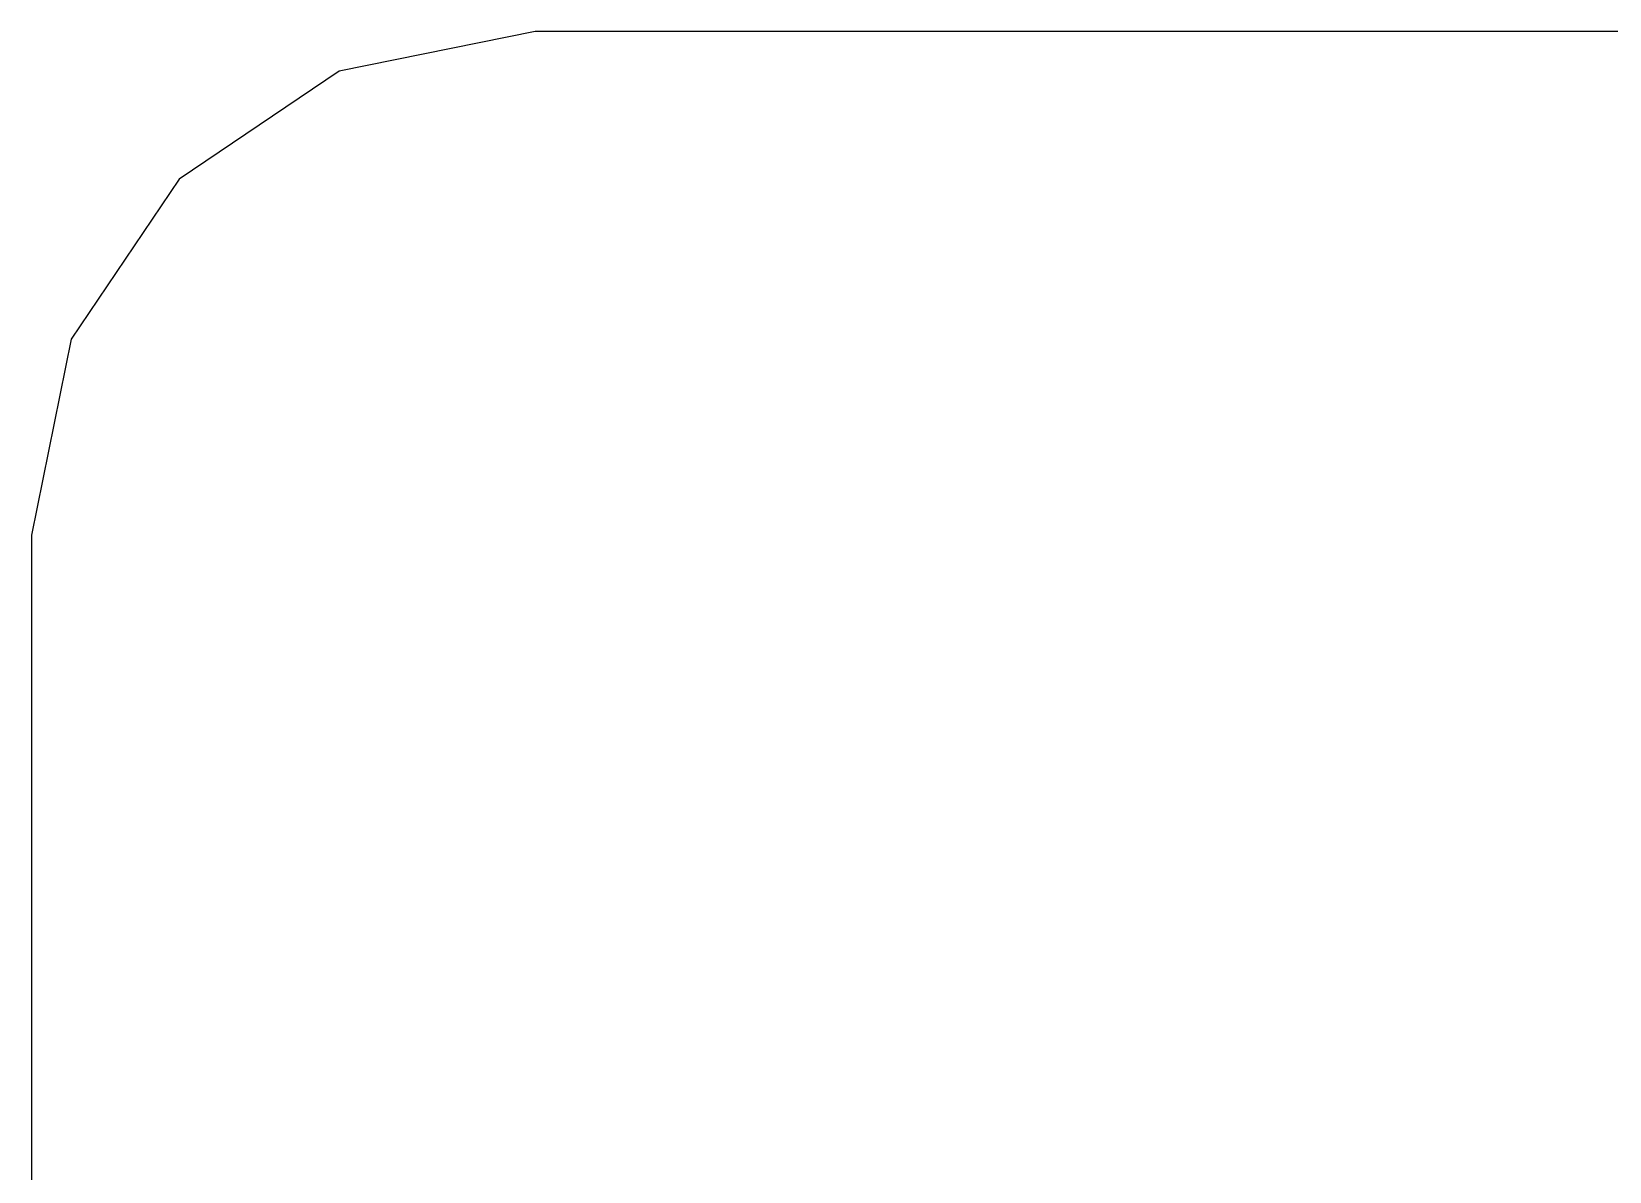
# Model space of a CAD drawing. Extents: x -8 to 237, y -180 to 890.
# Drawn here: x -8.38 to -3.1, y 220.18 to 224 of the extents above; entities that cross this region are included whole.
import ezdxf

# ---------------------------------------------------------------- set-up
doc = ezdxf.new("R2010")
doc.units = 0

msp = doc.modelspace()

# ---------------------------------------------------------------- linework, layer by layer
at = {"layer": 'Layer 1'}
for p, q in [((-6.69402, 224), (-7.350614, 223.867483)), ((-6.69402, 224), (-7.350614, 223.867483)), ((-6.69402, 224), (-7.350614, 223.867483)), ((-6.69402, 224), (-7.350614, 223.867483)), ((-6.69402, 224), (-7.350614, 223.867483)), ((-6.69402, 224), (-7.350614, 223.867483)), ((-6.69402, 224), (-7.350614, 223.867483)), ((-6.69402, 224), (-7.350614, 223.867483)), ((-6.69402, 224), (-7.350614, 223.867483)), ((-6.69402, 224), (-7.350614, 223.867483)), ((-6.69402, 224), (-7.350614, 223.867483)), ((-6.69402, 224), (-7.350614, 223.867483)), ((-6.69402, 224), (-7.350614, 223.867483)), ((-6.69402, 224), (-7.350614, 223.867483)), ((-6.69402, 224), (-7.350614, 223.867483)), ((-6.69402, 224), (-7.350614, 223.867483)), ((-6.69402, 224), (-7.350614, 223.867483)), ((-6.69402, 224), (-7.350614, 223.867483)), ((-6.69402, 224), (-7.350614, 223.867483)), ((-6.69402, 224), (-7.350614, 223.867483)), ((-6.69402, 224), (-7.350614, 223.867483)), ((-6.69402, 224), (-7.350614, 223.867483)), ((-6.69402, 224), (-7.350614, 223.867483)), ((-6.69402, 224), (-7.350614, 223.867483)), ((-6.69402, 224), (-7.350614, 223.867483)), ((-6.69402, 224), (-7.350614, 223.867483)), ((-6.69402, 224), (-7.350614, 223.867483)), ((-6.69402, 224), (-7.350614, 223.867483)), ((-6.69402, 224), (-7.350614, 223.867483)), ((-6.69402, 224), (-7.350614, 223.867483)), ((-6.69402, 224), (-7.350614, 223.867483)), ((-6.69402, 224), (-7.350614, 223.867483)), ((-6.69402, 224), (-7.350614, 223.867483)), ((-6.69402, 224), (-7.350614, 223.867483)), ((-6.69402, 224), (-7.350614, 223.867483)), ((-6.69402, 224), (-7.350614, 223.867483)), ((-6.69402, 224), (-7.350614, 223.867483)), ((-6.69402, 224), (-7.350614, 223.867483)), ((-6.69402, 224), (-7.350614, 223.867483)), ((-6.69402, 224), (-7.350614, 223.867483)), ((-6.69402, 224), (-7.350614, 223.867483)), ((-6.69402, 224), (-7.350614, 223.867483)), ((-6.69402, 224), (-7.350614, 223.867483)), ((-6.69402, 224), (-7.350614, 223.867483)), ((-6.69402, 224), (-7.350614, 223.867483)), ((-6.69402, 224), (-7.350614, 223.867483)), ((-6.69402, 224), (-7.350614, 223.867483)), ((-6.69402, 224), (-7.350614, 223.867483)), ((-6.69402, 224), (-7.350614, 223.867483)), ((-6.69402, 224), (-7.350614, 223.867483)), ((-6.69402, 224), (-7.350614, 223.867483)), ((-6.69402, 224), (-7.350614, 223.867483)), ((-6.69402, 224), (-7.350614, 223.867483)), ((-6.69402, 224), (-7.350614, 223.867483)), ((-6.69402, 224), (-7.350614, 223.867483)), ((-6.69402, 224), (-7.350614, 223.867483)), ((-6.69402, 224), (-7.350614, 223.867483)), ((-6.69402, 224), (-7.350614, 223.867483)), ((-6.69402, 224), (-7.350614, 223.867483)), ((-6.69402, 224), (-7.350614, 223.867483)), ((-6.69402, 224), (-7.350614, 223.867483)), ((-6.69402, 224), (-7.350614, 223.867483)), ((-6.69402, 224), (-7.350614, 223.867483)), ((-6.69402, 224), (-7.350614, 223.867483)), ((-6.69402, 224), (-7.350614, 223.867483)), ((-6.69402, 224), (-7.350614, 223.867483)), ((-6.69402, 224), (-7.350614, 223.867483)), ((-6.69402, 224), (-7.350614, 223.867483)), ((-6.69402, 224), (-7.350614, 223.867483)), ((-6.69402, 224), (-7.350614, 223.867483)), ((-6.69402, 224), (-7.350614, 223.867483)), ((-6.69402, 224), (-7.350614, 223.867483)), ((-6.69402, 224), (-7.350614, 223.867483)), ((-6.69402, 224), (-7.350614, 223.867483)), ((-6.69402, 224), (-7.350614, 223.867483)), ((-6.69402, 224), (-7.350614, 223.867483)), ((-6.69402, 224), (-7.350614, 223.867483)), ((-6.69402, 224), (-7.350614, 223.867483)), ((-6.69402, 224), (-7.350614, 223.867483)), ((-6.69402, 224), (-7.350614, 223.867483)), ((-6.69402, 224), (-7.350614, 223.867483)), ((-6.69402, 224), (-7.350614, 223.867483)), ((-6.69402, 224), (-7.350614, 223.867483)), ((-6.69402, 224), (-7.350614, 223.867483)), ((-6.69402, 224), (-7.350614, 223.867483)), ((-6.69402, 224), (-7.350614, 223.867483)), ((-6.69402, 224), (-7.350614, 223.867483)), ((-6.69402, 224), (-7.350614, 223.867483)), ((-6.69402, 224), (-7.350614, 223.867483)), ((-6.69402, 224), (-7.350614, 223.867483)), ((-6.69402, 224), (-7.350614, 223.867483)), ((-6.69402, 224), (-7.350614, 223.867483)), ((-6.69402, 224), (-7.350614, 223.867483)), ((-6.69402, 224), (-7.350614, 223.867483)), ((-6.69402, 224), (-7.350614, 223.867483)), ((-6.69402, 224), (-7.350614, 223.867483)), ((-6.69402, 224), (-7.350614, 223.867483)), ((-6.69402, 224), (-7.350614, 223.867483)), ((-6.69402, 224), (-7.350614, 223.867483)), ((-6.69402, 224), (-7.350614, 223.867483)), ((-6.69402, 224), (-7.350614, 223.867483)), ((-6.69402, 224), (-7.350614, 223.867483)), ((-6.69402, 224), (-7.350614, 223.867483)), ((-6.69402, 224), (-7.350614, 223.867483)), ((-6.69402, 224), (-7.350614, 223.867483)), ((-6.69402, 224), (-7.350614, 223.867483)), ((-6.69402, 224), (-7.350614, 223.867483)), ((-6.69402, 224), (-7.350614, 223.867483)), ((-6.69402, 224), (-7.350614, 223.867483)), ((-6.69402, 224), (-7.350614, 223.867483)), ((-6.69402, 224), (-7.350614, 223.867483)), ((-6.69402, 224), (-7.350614, 223.867483)), ((-6.69402, 224), (-7.350614, 223.867483)), ((-6.69402, 224), (-7.350614, 223.867483)), ((-6.69402, 224), (-7.350614, 223.867483)), ((-6.69402, 224), (-7.350614, 223.867483)), ((-6.69402, 224), (-7.350614, 223.867483)), ((-6.69402, 224), (-7.350614, 223.867483)), ((-6.69402, 224), (-7.350614, 223.867483)), ((-6.69402, 224), (-7.350614, 223.867483)), ((-6.69402, 224), (-7.350614, 223.867483)), ((-6.69402, 224), (-7.350614, 223.867483)), ((-6.69402, 224), (-7.350614, 223.867483)), ((-6.69402, 224), (-7.350614, 223.867483)), ((0, 224), (-6.69402, 224)), ((0, 224), (-6.69402, 224)), ((0, 224), (-6.69402, 224)), ((0, 224), (-6.69402, 224)), ((0, 224), (-6.69402, 224)), ((0, 224), (-6.69402, 224)), ((0, 224), (-6.69402, 224)), ((0, 224), (-6.69402, 224)), ((0, 224), (-6.69402, 224)), ((0, 224), (-6.69402, 224)), ((0, 224), (-6.69402, 224)), ((0, 224), (-6.69402, 224)), ((0, 224), (-6.69402, 224)), ((0, 224), (-6.69402, 224)), ((0, 224), (-6.69402, 224)), ((0, 224), (-6.69402, 224)), ((0, 224), (-6.69402, 224)), ((0, 224), (-6.69402, 224)), ((0, 224), (-6.69402, 224)), ((0, 224), (-6.69402, 224)), ((0, 224), (-6.69402, 224)), ((0, 224), (-6.69402, 224)), ((0, 224), (-6.69402, 224)), ((0, 224), (-6.69402, 224)), ((0, 224), (-6.69402, 224)), ((0, 224), (-6.69402, 224)), ((0, 224), (-6.69402, 224)), ((0, 224), (-6.69402, 224)), ((0, 224), (-6.69402, 224)), ((0, 224), (-6.69402, 224)), ((0, 224), (-6.69402, 224)), ((0, 224), (-6.69402, 224)), ((0, 224), (-6.69402, 224)), ((0, 224), (-6.69402, 224)), ((0, 224), (-6.69402, 224)), ((0, 224), (-6.69402, 224)), ((0, 224), (-6.69402, 224)), ((0, 224), (-6.69402, 224)), ((0, 224), (-6.69402, 224)), ((0, 224), (-6.69402, 224)), ((0, 224), (-6.69402, 224)), ((0, 224), (-6.69402, 224)), ((0, 224), (-6.69402, 224)), ((0, 224), (-6.69402, 224)), ((0, 224), (-6.69402, 224)), ((0, 224), (-6.69402, 224)), ((0, 224), (-6.69402, 224)), ((0, 224), (-6.69402, 224)), ((0, 224), (-6.69402, 224)), ((0, 224), (-6.69402, 224)), ((0, 224), (-6.69402, 224)), ((0, 224), (-6.69402, 224)), ((0, 224), (-6.69402, 224)), ((0, 224), (-6.69402, 224)), ((0, 224), (-6.69402, 224)), ((0, 224), (-6.69402, 224)), ((0, 224), (-6.69402, 224)), ((0, 224), (-6.69402, 224)), ((0, 224), (-6.69402, 224)), ((0, 224), (-6.69402, 224)), ((0, 224), (-6.69402, 224)), ((0, 224), (-6.69402, 224)), ((0, 224), (-6.69402, 224)), ((0, 224), (-6.69402, 224)), ((0, 224), (-6.69402, 224)), ((0, 224), (-6.69402, 224)), ((0, 224), (-6.69402, 224)), ((0, 224), (-6.69402, 224)), ((0, 224), (-6.69402, 224)), ((0, 224), (-6.69402, 224)), ((0, 224), (-6.69402, 224)), ((0, 224), (-6.69402, 224)), ((0, 224), (-6.69402, 224)), ((0, 224), (-6.69402, 224)), ((0, 224), (-6.69402, 224)), ((0, 224), (-6.69402, 224)), ((0, 224), (-6.69402, 224)), ((0, 224), (-6.69402, 224)), ((0, 224), (-6.69402, 224)), ((0, 224), (-6.69402, 224)), ((0, 224), (-6.69402, 224)), ((0, 224), (-6.69402, 224)), ((0, 224), (-6.69402, 224)), ((0, 224), (-6.69402, 224)), ((0, 224), (-6.69402, 224)), ((0, 224), (-6.69402, 224)), ((0, 224), (-6.69402, 224)), ((0, 224), (-6.69402, 224)), ((0, 224), (-6.69402, 224)), ((0, 224), (-6.69402, 224)), ((0, 224), (-6.69402, 224)), ((0, 224), (-6.69402, 224)), ((0, 224), (-6.69402, 224)), ((0, 224), (-6.69402, 224)), ((0, 224), (-6.69402, 224)), ((0, 224), (-6.69402, 224)), ((0, 224), (-6.69402, 224)), ((0, 224), (-6.69402, 224)), ((0, 224), (-6.69402, 224)), ((0, 224), (-6.69402, 224)), ((0, 224), (-6.69402, 224)), ((0, 224), (-6.69402, 224)), ((0, 224), (-6.69402, 224)), ((0, 224), (-6.69402, 224)), ((0, 224), (-6.69402, 224)), ((0, 224), (-6.69402, 224)), ((0, 224), (-6.69402, 224)), ((0, 224), (-6.69402, 224)), ((0, 224), (-6.69402, 224)), ((0, 224), (-6.69402, 224)), ((0, 224), (-6.69402, 224)), ((0, 224), (-6.69402, 224)), ((0, 224), (-6.69402, 224)), ((0, 224), (-6.69402, 224)), ((0, 224), (-6.69402, 224)), ((0, 224), (-6.69402, 224)), ((0, 224), (-6.69402, 224)), ((0, 224), (-6.69402, 224)), ((0, 224), (-6.69402, 224)), ((0, 224), (-6.69402, 224)), ((0, 224), (-6.69402, 224)), ((0, 224), (-6.69402, 224)), ((0, 224), (-6.69402, 224)), ((0, 224), (-6.69402, 224)), ((-7.350614, 223.867483), (-7.886796, 223.506076)), ((-7.350614, 223.867483), (-7.886796, 223.506076)), ((-7.350614, 223.867483), (-7.886796, 223.506076)), ((-7.350614, 223.867483), (-7.886796, 223.506076)), ((-7.350614, 223.867483), (-7.886796, 223.506076)), ((-7.350614, 223.867483), (-7.886796, 223.506076)), ((-7.350614, 223.867483), (-7.886796, 223.506076)), ((-7.350614, 223.867483), (-7.886796, 223.506076)), ((-7.350614, 223.867483), (-7.886796, 223.506076)), ((-7.350614, 223.867483), (-7.886796, 223.506076)), ((-7.350614, 223.867483), (-7.886796, 223.506076)), ((-7.350614, 223.867483), (-7.886796, 223.506076)), ((-7.350614, 223.867483), (-7.886796, 223.506076)), ((-7.350614, 223.867483), (-7.886796, 223.506076)), ((-7.350614, 223.867483), (-7.886796, 223.506076)), ((-7.350614, 223.867483), (-7.886796, 223.506076)), ((-7.350614, 223.867483), (-7.886796, 223.506076)), ((-7.350614, 223.867483), (-7.886796, 223.506076)), ((-7.350614, 223.867483), (-7.886796, 223.506076)), ((-7.350614, 223.867483), (-7.886796, 223.506076)), ((-7.350614, 223.867483), (-7.886796, 223.506076)), ((-7.350614, 223.867483), (-7.886796, 223.506076)), ((-7.350614, 223.867483), (-7.886796, 223.506076)), ((-7.350614, 223.867483), (-7.886796, 223.506076)), ((-7.350614, 223.867483), (-7.886796, 223.506076)), ((-7.350614, 223.867483), (-7.886796, 223.506076)), ((-7.350614, 223.867483), (-7.886796, 223.506076)), ((-7.350614, 223.867483), (-7.886796, 223.506076)), ((-7.350614, 223.867483), (-7.886796, 223.506076)), ((-7.350614, 223.867483), (-7.886796, 223.506076)), ((-7.350614, 223.867483), (-7.886796, 223.506076)), ((-7.350614, 223.867483), (-7.886796, 223.506076)), ((-7.350614, 223.867483), (-7.886796, 223.506076)), ((-7.350614, 223.867483), (-7.886796, 223.506076)), ((-7.350614, 223.867483), (-7.886796, 223.506076)), ((-7.350614, 223.867483), (-7.886796, 223.506076)), ((-7.350614, 223.867483), (-7.886796, 223.506076)), ((-7.350614, 223.867483), (-7.886796, 223.506076)), ((-7.350614, 223.867483), (-7.886796, 223.506076)), ((-7.350614, 223.867483), (-7.886796, 223.506076)), ((-7.350614, 223.867483), (-7.886796, 223.506076)), ((-7.350614, 223.867483), (-7.886796, 223.506076)), ((-7.350614, 223.867483), (-7.886796, 223.506076)), ((-7.350614, 223.867483), (-7.886796, 223.506076)), ((-7.350614, 223.867483), (-7.886796, 223.506076)), ((-7.350614, 223.867483), (-7.886796, 223.506076)), ((-7.350614, 223.867483), (-7.886796, 223.506076)), ((-7.350614, 223.867483), (-7.886796, 223.506076)), ((-7.350614, 223.867483), (-7.886796, 223.506076)), ((-7.350614, 223.867483), (-7.886796, 223.506076)), ((-7.350614, 223.867483), (-7.886796, 223.506076)), ((-7.350614, 223.867483), (-7.886796, 223.506076)), ((-7.350614, 223.867483), (-7.886796, 223.506076)), ((-7.350614, 223.867483), (-7.886796, 223.506076)), ((-7.350614, 223.867483), (-7.886796, 223.506076)), ((-7.350614, 223.867483), (-7.886796, 223.506076)), ((-7.350614, 223.867483), (-7.886796, 223.506076)), ((-7.350614, 223.867483), (-7.886796, 223.506076)), ((-7.350614, 223.867483), (-7.886796, 223.506076)), ((-7.350614, 223.867483), (-7.886796, 223.506076)), ((-7.350614, 223.867483), (-7.886796, 223.506076)), ((-7.350614, 223.867483), (-7.886796, 223.506076)), ((-7.350614, 223.867483), (-7.886796, 223.506076)), ((-7.350614, 223.867483), (-7.886796, 223.506076)), ((-7.350614, 223.867483), (-7.886796, 223.506076)), ((-7.350614, 223.867483), (-7.886796, 223.506076)), ((-7.350614, 223.867483), (-7.886796, 223.506076)), ((-7.350614, 223.867483), (-7.886796, 223.506076)), ((-7.350614, 223.867483), (-7.886796, 223.506076)), ((-7.350614, 223.867483), (-7.886796, 223.506076)), ((-7.350614, 223.867483), (-7.886796, 223.506076)), ((-7.350614, 223.867483), (-7.886796, 223.506076)), ((-7.350614, 223.867483), (-7.886796, 223.506076)), ((-7.350614, 223.867483), (-7.886796, 223.506076)), ((-7.350614, 223.867483), (-7.886796, 223.506076)), ((-7.350614, 223.867483), (-7.886796, 223.506076)), ((-7.350614, 223.867483), (-7.886796, 223.506076)), ((-7.350614, 223.867483), (-7.886796, 223.506076)), ((-7.350614, 223.867483), (-7.886796, 223.506076)), ((-7.350614, 223.867483), (-7.886796, 223.506076)), ((-7.350614, 223.867483), (-7.886796, 223.506076)), ((-7.350614, 223.867483), (-7.886796, 223.506076)), ((-7.350614, 223.867483), (-7.886796, 223.506076)), ((-7.350614, 223.867483), (-7.886796, 223.506076)), ((-7.350614, 223.867483), (-7.886796, 223.506076)), ((-7.350614, 223.867483), (-7.886796, 223.506076)), ((-7.350614, 223.867483), (-7.886796, 223.506076)), ((-7.350614, 223.867483), (-7.886796, 223.506076)), ((-7.350614, 223.867483), (-7.886796, 223.506076)), ((-7.350614, 223.867483), (-7.886796, 223.506076)), ((-7.350614, 223.867483), (-7.886796, 223.506076)), ((-7.350614, 223.867483), (-7.886796, 223.506076)), ((-7.350614, 223.867483), (-7.886796, 223.506076)), ((-7.350614, 223.867483), (-7.886796, 223.506076)), ((-7.350614, 223.867483), (-7.886796, 223.506076)), ((-7.350614, 223.867483), (-7.886796, 223.506076)), ((-7.350614, 223.867483), (-7.886796, 223.506076)), ((-7.350614, 223.867483), (-7.886796, 223.506076)), ((-7.350614, 223.867483), (-7.886796, 223.506076)), ((-7.350614, 223.867483), (-7.886796, 223.506076)), ((-7.350614, 223.867483), (-7.886796, 223.506076)), ((-7.350614, 223.867483), (-7.886796, 223.506076)), ((-7.350614, 223.867483), (-7.886796, 223.506076)), ((-7.350614, 223.867483), (-7.886796, 223.506076)), ((-7.350614, 223.867483), (-7.886796, 223.506076)), ((-7.350614, 223.867483), (-7.886796, 223.506076)), ((-7.350614, 223.867483), (-7.886796, 223.506076)), ((-7.350614, 223.867483), (-7.886796, 223.506076)), ((-7.350614, 223.867483), (-7.886796, 223.506076)), ((-7.350614, 223.867483), (-7.886796, 223.506076)), ((-7.350614, 223.867483), (-7.886796, 223.506076)), ((-7.350614, 223.867483), (-7.886796, 223.506076)), ((-7.350614, 223.867483), (-7.886796, 223.506076)), ((-7.350614, 223.867483), (-7.886796, 223.506076)), ((-7.350614, 223.867483), (-7.886796, 223.506076)), ((-7.350614, 223.867483), (-7.886796, 223.506076)), ((-7.350614, 223.867483), (-7.886796, 223.506076)), ((-7.350614, 223.867483), (-7.886796, 223.506076)), ((-7.350614, 223.867483), (-7.886796, 223.506076)), ((-7.350614, 223.867483), (-7.886796, 223.506076)), ((-7.350614, 223.867483), (-7.886796, 223.506076)), ((-7.350614, 223.867483), (-7.886796, 223.506076)), ((-7.350614, 223.867483), (-7.886796, 223.506076)), ((-7.350614, 223.867483), (-7.886796, 223.506076)), ((-7.886796, 223.506076), (-8.2483, 222.96999)), ((-7.886796, 223.506076), (-8.2483, 222.96999)), ((-7.886796, 223.506076), (-8.2483, 222.96999)), ((-7.886796, 223.506076), (-8.2483, 222.96999)), ((-7.886796, 223.506076), (-8.2483, 222.96999)), ((-7.886796, 223.506076), (-8.2483, 222.96999)), ((-7.886796, 223.506076), (-8.2483, 222.96999)), ((-7.886796, 223.506076), (-8.2483, 222.96999)), ((-7.886796, 223.506076), (-8.2483, 222.96999)), ((-7.886796, 223.506076), (-8.2483, 222.96999)), ((-7.886796, 223.506076), (-8.2483, 222.96999)), ((-7.886796, 223.506076), (-8.2483, 222.96999)), ((-7.886796, 223.506076), (-8.2483, 222.96999)), ((-7.886796, 223.506076), (-8.2483, 222.96999)), ((-7.886796, 223.506076), (-8.2483, 222.96999)), ((-7.886796, 223.506076), (-8.2483, 222.96999)), ((-7.886796, 223.506076), (-8.2483, 222.96999)), ((-7.886796, 223.506076), (-8.2483, 222.96999)), ((-7.886796, 223.506076), (-8.2483, 222.96999)), ((-7.886796, 223.506076), (-8.2483, 222.96999)), ((-7.886796, 223.506076), (-8.2483, 222.96999)), ((-7.886796, 223.506076), (-8.2483, 222.96999)), ((-7.886796, 223.506076), (-8.2483, 222.96999)), ((-7.886796, 223.506076), (-8.2483, 222.96999)), ((-7.886796, 223.506076), (-8.2483, 222.96999)), ((-7.886796, 223.506076), (-8.2483, 222.96999)), ((-7.886796, 223.506076), (-8.2483, 222.96999)), ((-7.886796, 223.506076), (-8.2483, 222.96999)), ((-7.886796, 223.506076), (-8.2483, 222.96999)), ((-7.886796, 223.506076), (-8.2483, 222.96999)), ((-7.886796, 223.506076), (-8.2483, 222.96999)), ((-7.886796, 223.506076), (-8.2483, 222.96999)), ((-7.886796, 223.506076), (-8.2483, 222.96999)), ((-7.886796, 223.506076), (-8.2483, 222.96999)), ((-7.886796, 223.506076), (-8.2483, 222.96999)), ((-7.886796, 223.506076), (-8.2483, 222.96999)), ((-7.886796, 223.506076), (-8.2483, 222.96999)), ((-7.886796, 223.506076), (-8.2483, 222.96999)), ((-7.886796, 223.506076), (-8.2483, 222.96999)), ((-7.886796, 223.506076), (-8.2483, 222.96999)), ((-7.886796, 223.506076), (-8.2483, 222.96999)), ((-7.886796, 223.506076), (-8.2483, 222.96999)), ((-7.886796, 223.506076), (-8.2483, 222.96999)), ((-7.886796, 223.506076), (-8.2483, 222.96999)), ((-7.886796, 223.506076), (-8.2483, 222.96999)), ((-7.886796, 223.506076), (-8.2483, 222.96999)), ((-7.886796, 223.506076), (-8.2483, 222.96999)), ((-7.886796, 223.506076), (-8.2483, 222.96999)), ((-7.886796, 223.506076), (-8.2483, 222.96999)), ((-7.886796, 223.506076), (-8.2483, 222.96999)), ((-7.886796, 223.506076), (-8.2483, 222.96999)), ((-7.886796, 223.506076), (-8.2483, 222.96999)), ((-7.886796, 223.506076), (-8.2483, 222.96999)), ((-7.886796, 223.506076), (-8.2483, 222.96999)), ((-7.886796, 223.506076), (-8.2483, 222.96999)), ((-7.886796, 223.506076), (-8.2483, 222.96999)), ((-7.886796, 223.506076), (-8.2483, 222.96999)), ((-7.886796, 223.506076), (-8.2483, 222.96999)), ((-7.886796, 223.506076), (-8.2483, 222.96999)), ((-7.886796, 223.506076), (-8.2483, 222.96999)), ((-7.886796, 223.506076), (-8.2483, 222.96999)), ((-7.886796, 223.506076), (-8.2483, 222.96999)), ((-7.886796, 223.506076), (-8.2483, 222.96999)), ((-7.886796, 223.506076), (-8.2483, 222.96999)), ((-7.886796, 223.506076), (-8.2483, 222.96999)), ((-7.886796, 223.506076), (-8.2483, 222.96999)), ((-7.886796, 223.506076), (-8.2483, 222.96999)), ((-7.886796, 223.506076), (-8.2483, 222.96999)), ((-7.886796, 223.506076), (-8.2483, 222.96999)), ((-7.886796, 223.506076), (-8.2483, 222.96999)), ((-7.886796, 223.506076), (-8.2483, 222.96999)), ((-7.886796, 223.506076), (-8.2483, 222.96999)), ((-7.886796, 223.506076), (-8.2483, 222.96999)), ((-7.886796, 223.506076), (-8.2483, 222.96999)), ((-7.886796, 223.506076), (-8.2483, 222.96999)), ((-7.886796, 223.506076), (-8.2483, 222.96999)), ((-7.886796, 223.506076), (-8.2483, 222.96999)), ((-7.886796, 223.506076), (-8.2483, 222.96999)), ((-7.886796, 223.506076), (-8.2483, 222.96999)), ((-7.886796, 223.506076), (-8.2483, 222.96999)), ((-7.886796, 223.506076), (-8.2483, 222.96999)), ((-7.886796, 223.506076), (-8.2483, 222.96999)), ((-7.886796, 223.506076), (-8.2483, 222.96999)), ((-7.886796, 223.506076), (-8.2483, 222.96999)), ((-7.886796, 223.506076), (-8.2483, 222.96999)), ((-7.886796, 223.506076), (-8.2483, 222.96999)), ((-7.886796, 223.506076), (-8.2483, 222.96999)), ((-7.886796, 223.506076), (-8.2483, 222.96999)), ((-7.886796, 223.506076), (-8.2483, 222.96999)), ((-7.886796, 223.506076), (-8.2483, 222.96999)), ((-7.886796, 223.506076), (-8.2483, 222.96999)), ((-7.886796, 223.506076), (-8.2483, 222.96999)), ((-7.886796, 223.506076), (-8.2483, 222.96999)), ((-7.886796, 223.506076), (-8.2483, 222.96999)), ((-7.886796, 223.506076), (-8.2483, 222.96999)), ((-7.886796, 223.506076), (-8.2483, 222.96999)), ((-7.886796, 223.506076), (-8.2483, 222.96999)), ((-7.886796, 223.506076), (-8.2483, 222.96999)), ((-7.886796, 223.506076), (-8.2483, 222.96999)), ((-7.886796, 223.506076), (-8.2483, 222.96999)), ((-7.886796, 223.506076), (-8.2483, 222.96999)), ((-7.886796, 223.506076), (-8.2483, 222.96999)), ((-7.886796, 223.506076), (-8.2483, 222.96999)), ((-7.886796, 223.506076), (-8.2483, 222.96999)), ((-7.886796, 223.506076), (-8.2483, 222.96999)), ((-7.886796, 223.506076), (-8.2483, 222.96999)), ((-7.886796, 223.506076), (-8.2483, 222.96999)), ((-7.886796, 223.506076), (-8.2483, 222.96999)), ((-7.886796, 223.506076), (-8.2483, 222.96999)), ((-7.886796, 223.506076), (-8.2483, 222.96999)), ((-7.886796, 223.506076), (-8.2483, 222.96999)), ((-7.886796, 223.506076), (-8.2483, 222.96999)), ((-7.886796, 223.506076), (-8.2483, 222.96999)), ((-7.886796, 223.506076), (-8.2483, 222.96999)), ((-7.886796, 223.506076), (-8.2483, 222.96999)), ((-7.886796, 223.506076), (-8.2483, 222.96999)), ((-7.886796, 223.506076), (-8.2483, 222.96999)), ((-7.886796, 223.506076), (-8.2483, 222.96999)), ((-7.886796, 223.506076), (-8.2483, 222.96999)), ((-7.886796, 223.506076), (-8.2483, 222.96999)), ((-7.886796, 223.506076), (-8.2483, 222.96999)), ((-7.886796, 223.506076), (-8.2483, 222.96999)), ((-7.886796, 223.506076), (-8.2483, 222.96999)), ((-7.886796, 223.506076), (-8.2483, 222.96999)), ((-8.2483, 222.96999), (-8.38086, 222.31344)), ((-8.2483, 222.96999), (-8.38086, 222.31344)), ((-8.2483, 222.96999), (-8.38086, 222.31344)), ((-8.2483, 222.96999), (-8.38086, 222.31344)), ((-8.2483, 222.96999), (-8.38086, 222.31344)), ((-8.2483, 222.96999), (-8.38086, 222.31344)), ((-8.2483, 222.96999), (-8.38086, 222.31344)), ((-8.2483, 222.96999), (-8.38086, 222.31344)), ((-8.2483, 222.96999), (-8.38086, 222.31344)), ((-8.2483, 222.96999), (-8.38086, 222.31344)), ((-8.2483, 222.96999), (-8.38086, 222.31344)), ((-8.2483, 222.96999), (-8.38086, 222.31344)), ((-8.2483, 222.96999), (-8.38086, 222.31344)), ((-8.2483, 222.96999), (-8.38086, 222.31344)), ((-8.2483, 222.96999), (-8.38086, 222.31344)), ((-8.2483, 222.96999), (-8.38086, 222.31344)), ((-8.2483, 222.96999), (-8.38086, 222.31344)), ((-8.2483, 222.96999), (-8.38086, 222.31344)), ((-8.2483, 222.96999), (-8.38086, 222.31344)), ((-8.2483, 222.96999), (-8.38086, 222.31344)), ((-8.2483, 222.96999), (-8.38086, 222.31344)), ((-8.2483, 222.96999), (-8.38086, 222.31344)), ((-8.2483, 222.96999), (-8.38086, 222.31344)), ((-8.2483, 222.96999), (-8.38086, 222.31344)), ((-8.2483, 222.96999), (-8.38086, 222.31344)), ((-8.2483, 222.96999), (-8.38086, 222.31344)), ((-8.2483, 222.96999), (-8.38086, 222.31344)), ((-8.2483, 222.96999), (-8.38086, 222.31344)), ((-8.2483, 222.96999), (-8.38086, 222.31344)), ((-8.2483, 222.96999), (-8.38086, 222.31344)), ((-8.2483, 222.96999), (-8.38086, 222.31344)), ((-8.2483, 222.96999), (-8.38086, 222.31344)), ((-8.2483, 222.96999), (-8.38086, 222.31344)), ((-8.2483, 222.96999), (-8.38086, 222.31344)), ((-8.2483, 222.96999), (-8.38086, 222.31344)), ((-8.2483, 222.96999), (-8.38086, 222.31344)), ((-8.2483, 222.96999), (-8.38086, 222.31344)), ((-8.2483, 222.96999), (-8.38086, 222.31344)), ((-8.2483, 222.96999), (-8.38086, 222.31344)), ((-8.2483, 222.96999), (-8.38086, 222.31344)), ((-8.2483, 222.96999), (-8.38086, 222.31344)), ((-8.2483, 222.96999), (-8.38086, 222.31344)), ((-8.2483, 222.96999), (-8.38086, 222.31344)), ((-8.2483, 222.96999), (-8.38086, 222.31344)), ((-8.2483, 222.96999), (-8.38086, 222.31344)), ((-8.2483, 222.96999), (-8.38086, 222.31344)), ((-8.2483, 222.96999), (-8.38086, 222.31344)), ((-8.2483, 222.96999), (-8.38086, 222.31344)), ((-8.2483, 222.96999), (-8.38086, 222.31344)), ((-8.2483, 222.96999), (-8.38086, 222.31344)), ((-8.2483, 222.96999), (-8.38086, 222.31344)), ((-8.2483, 222.96999), (-8.38086, 222.31344)), ((-8.2483, 222.96999), (-8.38086, 222.31344)), ((-8.2483, 222.96999), (-8.38086, 222.31344)), ((-8.2483, 222.96999), (-8.38086, 222.31344)), ((-8.2483, 222.96999), (-8.38086, 222.31344)), ((-8.2483, 222.96999), (-8.38086, 222.31344)), ((-8.2483, 222.96999), (-8.38086, 222.31344)), ((-8.2483, 222.96999), (-8.38086, 222.31344)), ((-8.2483, 222.96999), (-8.38086, 222.31344)), ((-8.2483, 222.96999), (-8.38086, 222.31344)), ((-8.2483, 222.96999), (-8.38086, 222.31344)), ((-8.2483, 222.96999), (-8.38086, 222.31344)), ((-8.2483, 222.96999), (-8.38086, 222.31344)), ((-8.2483, 222.96999), (-8.38086, 222.31344)), ((-8.2483, 222.96999), (-8.38086, 222.31344)), ((-8.2483, 222.96999), (-8.38086, 222.31344)), ((-8.2483, 222.96999), (-8.38086, 222.31344)), ((-8.2483, 222.96999), (-8.38086, 222.31344)), ((-8.2483, 222.96999), (-8.38086, 222.31344)), ((-8.2483, 222.96999), (-8.38086, 222.31344)), ((-8.2483, 222.96999), (-8.38086, 222.31344)), ((-8.2483, 222.96999), (-8.38086, 222.31344)), ((-8.2483, 222.96999), (-8.38086, 222.31344)), ((-8.2483, 222.96999), (-8.38086, 222.31344)), ((-8.2483, 222.96999), (-8.38086, 222.31344)), ((-8.2483, 222.96999), (-8.38086, 222.31344)), ((-8.2483, 222.96999), (-8.38086, 222.31344)), ((-8.2483, 222.96999), (-8.38086, 222.31344)), ((-8.2483, 222.96999), (-8.38086, 222.31344)), ((-8.2483, 222.96999), (-8.38086, 222.31344)), ((-8.2483, 222.96999), (-8.38086, 222.31344)), ((-8.2483, 222.96999), (-8.38086, 222.31344)), ((-8.2483, 222.96999), (-8.38086, 222.31344)), ((-8.2483, 222.96999), (-8.38086, 222.31344)), ((-8.2483, 222.96999), (-8.38086, 222.31344)), ((-8.2483, 222.96999), (-8.38086, 222.31344)), ((-8.2483, 222.96999), (-8.38086, 222.31344)), ((-8.2483, 222.96999), (-8.38086, 222.31344)), ((-8.2483, 222.96999), (-8.38086, 222.31344)), ((-8.2483, 222.96999), (-8.38086, 222.31344)), ((-8.2483, 222.96999), (-8.38086, 222.31344)), ((-8.2483, 222.96999), (-8.38086, 222.31344)), ((-8.2483, 222.96999), (-8.38086, 222.31344)), ((-8.2483, 222.96999), (-8.38086, 222.31344)), ((-8.2483, 222.96999), (-8.38086, 222.31344)), ((-8.2483, 222.96999), (-8.38086, 222.31344)), ((-8.2483, 222.96999), (-8.38086, 222.31344)), ((-8.2483, 222.96999), (-8.38086, 222.31344)), ((-8.2483, 222.96999), (-8.38086, 222.31344)), ((-8.2483, 222.96999), (-8.38086, 222.31344)), ((-8.2483, 222.96999), (-8.38086, 222.31344)), ((-8.2483, 222.96999), (-8.38086, 222.31344)), ((-8.2483, 222.96999), (-8.38086, 222.31344)), ((-8.2483, 222.96999), (-8.38086, 222.31344)), ((-8.2483, 222.96999), (-8.38086, 222.31344)), ((-8.2483, 222.96999), (-8.38086, 222.31344)), ((-8.2483, 222.96999), (-8.38086, 222.31344)), ((-8.2483, 222.96999), (-8.38086, 222.31344)), ((-8.2483, 222.96999), (-8.38086, 222.31344)), ((-8.2483, 222.96999), (-8.38086, 222.31344)), ((-8.2483, 222.96999), (-8.38086, 222.31344)), ((-8.2483, 222.96999), (-8.38086, 222.31344)), ((-8.2483, 222.96999), (-8.38086, 222.31344)), ((-8.2483, 222.96999), (-8.38086, 222.31344)), ((-8.2483, 222.96999), (-8.38086, 222.31344)), ((-8.2483, 222.96999), (-8.38086, 222.31344)), ((-8.2483, 222.96999), (-8.38086, 222.31344)), ((-8.2483, 222.96999), (-8.38086, 222.31344)), ((-8.2483, 222.96999), (-8.38086, 222.31344)), ((-8.2483, 222.96999), (-8.38086, 222.31344)), ((-8.2483, 222.96999), (-8.38086, 222.31344)), ((-8.2483, 222.96999), (-8.38086, 222.31344)), ((-8.2483, 222.96999), (-8.38086, 222.31344)), ((-8.38086, 222.31344), (-8.38086, 215.619)), ((-8.38086, 222.31344), (-8.38086, 215.619)), ((-8.38086, 222.31344), (-8.38086, 215.619)), ((-8.38086, 222.31344), (-8.38086, 215.619)), ((-8.38086, 222.31344), (-8.38086, 215.619)), ((-8.38086, 222.31344), (-8.38086, 215.619)), ((-8.38086, 222.31344), (-8.38086, 215.619)), ((-8.38086, 222.31344), (-8.38086, 215.619)), ((-8.38086, 222.31344), (-8.38086, 215.619)), ((-8.38086, 222.31344), (-8.38086, 215.619)), ((-8.38086, 222.31344), (-8.38086, 215.619)), ((-8.38086, 222.31344), (-8.38086, 215.619)), ((-8.38086, 222.31344), (-8.38086, 215.619)), ((-8.38086, 222.31344), (-8.38086, 215.619)), ((-8.38086, 222.31344), (-8.38086, 215.619)), ((-8.38086, 222.31344), (-8.38086, 215.619)), ((-8.38086, 222.31344), (-8.38086, 215.619)), ((-8.38086, 222.31344), (-8.38086, 215.619)), ((-8.38086, 222.31344), (-8.38086, 215.619)), ((-8.38086, 222.31344), (-8.38086, 215.619)), ((-8.38086, 222.31344), (-8.38086, 215.619)), ((-8.38086, 222.31344), (-8.38086, 215.619)), ((-8.38086, 222.31344), (-8.38086, 215.619)), ((-8.38086, 222.31344), (-8.38086, 215.619)), ((-8.38086, 222.31344), (-8.38086, 215.619)), ((-8.38086, 222.31344), (-8.38086, 215.619)), ((-8.38086, 222.31344), (-8.38086, 215.619)), ((-8.38086, 222.31344), (-8.38086, 215.619)), ((-8.38086, 222.31344), (-8.38086, 215.619)), ((-8.38086, 222.31344), (-8.38086, 215.619)), ((-8.38086, 222.31344), (-8.38086, 215.619)), ((-8.38086, 222.31344), (-8.38086, 215.619)), ((-8.38086, 222.31344), (-8.38086, 215.619)), ((-8.38086, 222.31344), (-8.38086, 215.619)), ((-8.38086, 222.31344), (-8.38086, 215.619)), ((-8.38086, 222.31344), (-8.38086, 215.619)), ((-8.38086, 222.31344), (-8.38086, 215.619)), ((-8.38086, 222.31344), (-8.38086, 215.619)), ((-8.38086, 222.31344), (-8.38086, 215.619)), ((-8.38086, 222.31344), (-8.38086, 215.619)), ((-8.38086, 222.31344), (-8.38086, 215.619)), ((-8.38086, 222.31344), (-8.38086, 215.619)), ((-8.38086, 222.31344), (-8.38086, 215.619)), ((-8.38086, 222.31344), (-8.38086, 215.619)), ((-8.38086, 222.31344), (-8.38086, 215.619)), ((-8.38086, 222.31344), (-8.38086, 215.619)), ((-8.38086, 222.31344), (-8.38086, 215.619)), ((-8.38086, 222.31344), (-8.38086, 215.619)), ((-8.38086, 222.31344), (-8.38086, 215.619)), ((-8.38086, 222.31344), (-8.38086, 215.619)), ((-8.38086, 222.31344), (-8.38086, 215.619)), ((-8.38086, 222.31344), (-8.38086, 215.619)), ((-8.38086, 222.31344), (-8.38086, 215.619)), ((-8.38086, 222.31344), (-8.38086, 215.619)), ((-8.38086, 222.31344), (-8.38086, 215.619)), ((-8.38086, 222.31344), (-8.38086, 215.619)), ((-8.38086, 222.31344), (-8.38086, 215.619)), ((-8.38086, 222.31344), (-8.38086, 215.619)), ((-8.38086, 222.31344), (-8.38086, 215.619)), ((-8.38086, 222.31344), (-8.38086, 215.619)), ((-8.38086, 222.31344), (-8.38086, 215.619)), ((-8.38086, 222.31344), (-8.38086, 215.619)), ((-8.38086, 222.31344), (-8.38086, 215.619)), ((-8.38086, 222.31344), (-8.38086, 215.619)), ((-8.38086, 222.31344), (-8.38086, 215.619)), ((-8.38086, 222.31344), (-8.38086, 215.619)), ((-8.38086, 222.31344), (-8.38086, 215.619)), ((-8.38086, 222.31344), (-8.38086, 215.619)), ((-8.38086, 222.31344), (-8.38086, 215.619)), ((-8.38086, 222.31344), (-8.38086, 215.619)), ((-8.38086, 222.31344), (-8.38086, 215.619)), ((-8.38086, 222.31344), (-8.38086, 215.619)), ((-8.38086, 222.31344), (-8.38086, 215.619)), ((-8.38086, 222.31344), (-8.38086, 215.619)), ((-8.38086, 222.31344), (-8.38086, 215.619)), ((-8.38086, 222.31344), (-8.38086, 215.619)), ((-8.38086, 222.31344), (-8.38086, 215.619)), ((-8.38086, 222.31344), (-8.38086, 215.619)), ((-8.38086, 222.31344), (-8.38086, 215.619)), ((-8.38086, 222.31344), (-8.38086, 215.619)), ((-8.38086, 222.31344), (-8.38086, 215.619)), ((-8.38086, 222.31344), (-8.38086, 215.619)), ((-8.38086, 222.31344), (-8.38086, 215.619)), ((-8.38086, 222.31344), (-8.38086, 215.619)), ((-8.38086, 222.31344), (-8.38086, 215.619)), ((-8.38086, 222.31344), (-8.38086, 215.619)), ((-8.38086, 222.31344), (-8.38086, 215.619)), ((-8.38086, 222.31344), (-8.38086, 215.619)), ((-8.38086, 222.31344), (-8.38086, 215.619)), ((-8.38086, 222.31344), (-8.38086, 215.619)), ((-8.38086, 222.31344), (-8.38086, 215.619)), ((-8.38086, 222.31344), (-8.38086, 215.619)), ((-8.38086, 222.31344), (-8.38086, 215.619)), ((-8.38086, 222.31344), (-8.38086, 215.619)), ((-8.38086, 222.31344), (-8.38086, 215.619)), ((-8.38086, 222.31344), (-8.38086, 215.619)), ((-8.38086, 222.31344), (-8.38086, 215.619)), ((-8.38086, 222.31344), (-8.38086, 215.619)), ((-8.38086, 222.31344), (-8.38086, 215.619)), ((-8.38086, 222.31344), (-8.38086, 215.619)), ((-8.38086, 222.31344), (-8.38086, 215.619)), ((-8.38086, 222.31344), (-8.38086, 215.619)), ((-8.38086, 222.31344), (-8.38086, 215.619)), ((-8.38086, 222.31344), (-8.38086, 215.619)), ((-8.38086, 222.31344), (-8.38086, 215.619)), ((-8.38086, 222.31344), (-8.38086, 215.619)), ((-8.38086, 222.31344), (-8.38086, 215.619)), ((-8.38086, 222.31344), (-8.38086, 215.619)), ((-8.38086, 222.31344), (-8.38086, 215.619)), ((-8.38086, 222.31344), (-8.38086, 215.619)), ((-8.38086, 222.31344), (-8.38086, 215.619)), ((-8.38086, 222.31344), (-8.38086, 215.619)), ((-8.38086, 222.31344), (-8.38086, 215.619)), ((-8.38086, 222.31344), (-8.38086, 215.619)), ((-8.38086, 222.31344), (-8.38086, 215.619)), ((-8.38086, 222.31344), (-8.38086, 215.619)), ((-8.38086, 222.31344), (-8.38086, 215.619)), ((-8.38086, 222.31344), (-8.38086, 215.619)), ((-8.38086, 222.31344), (-8.38086, 215.619)), ((-8.38086, 222.31344), (-8.38086, 215.619)), ((-8.38086, 222.31344), (-8.38086, 215.619)), ((-8.38086, 222.31344), (-8.38086, 215.619)), ((-8.38086, 222.31344), (-8.38086, 215.619)), ((-8.38086, 222.31344), (-8.38086, 215.619))]:
    msp.add_line(p, q, dxfattribs=at)

doc.saveas('drawing.dxf')
